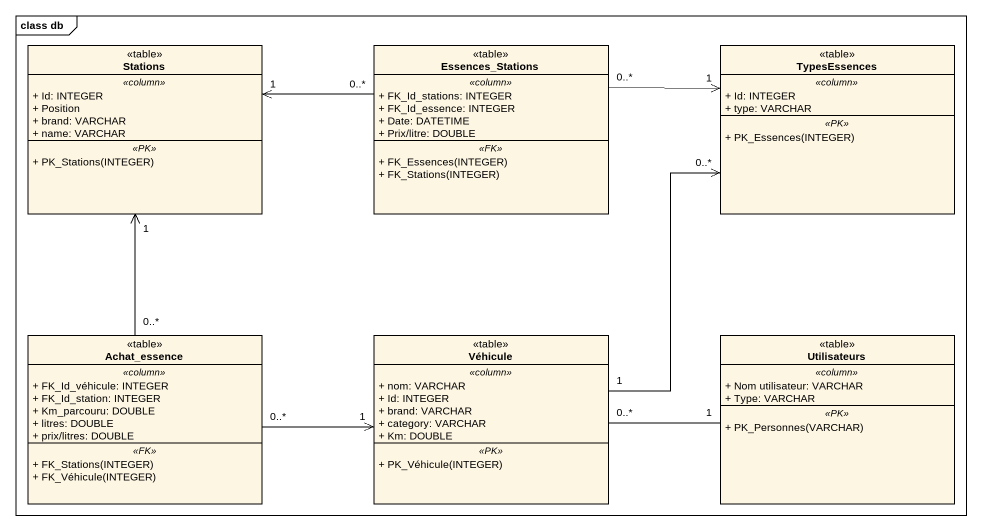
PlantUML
@startuml
mainframe class db
hide circle
hide empty members
skinparam classAttributeIconSize 0
class Stations <<table>> {
  .. <<column>> ..
  + Id: INTEGER
  + Position
  + brand: VARCHAR
  + name: VARCHAR
  .. <<PK>> ..
  + PK_Stations(INTEGER)
}
class Essences_Stations <<table>> {
  .. <<column>> ..
  + FK_Id_stations: INTEGER
  + FK_Id_essence: INTEGER
  + Date: DATETIME
  + Prix/litre: DOUBLE
  .. <<FK>> ..
  + FK_Essences(INTEGER)
  + FK_Stations(INTEGER)
}
class TypesEssences <<table>> {
  .. <<column>> ..
  + Id: INTEGER
  + type: VARCHAR
  .. <<PK>> ..
  + PK_Essences(INTEGER)
}
class Achat_essence <<table>> {
  .. <<column>> ..
  + FK_Id_véhicule: INTEGER
  + FK_Id_station: INTEGER
  + Km_parcouru: DOUBLE
  + litres: DOUBLE
  + prix/litres: DOUBLE
  .. <<FK>> ..
  + FK_Stations(INTEGER)
  + FK_Véhicule(INTEGER)
}
class Véhicule <<table>> {
  .. <<column>> ..
  + nom: VARCHAR
  + Id: INTEGER
  + brand: VARCHAR
  + category: VARCHAR
  + Km: DOUBLE
  .. <<PK>> ..
  + PK_Véhicule(INTEGER)
}
class Utilisateurs <<table>> {
  .. <<column>> ..
  + Nom utilisateur: VARCHAR
  + Type: VARCHAR
  .. <<PK>> ..
  + PK_Personnes(VARCHAR)
}
Essences_Stations "0..*" -left-> "1" Stations
Essences_Stations "0..*" -right-> "1" TypesEssences
Achat_essence "0..*" -up-> "1" Stations
Achat_essence "0..*" -right-> "1" Véhicule
Véhicule "1" -up-> "0..*" TypesEssences
Véhicule "0..*" -right- "1" Utilisateurs
@enduml
